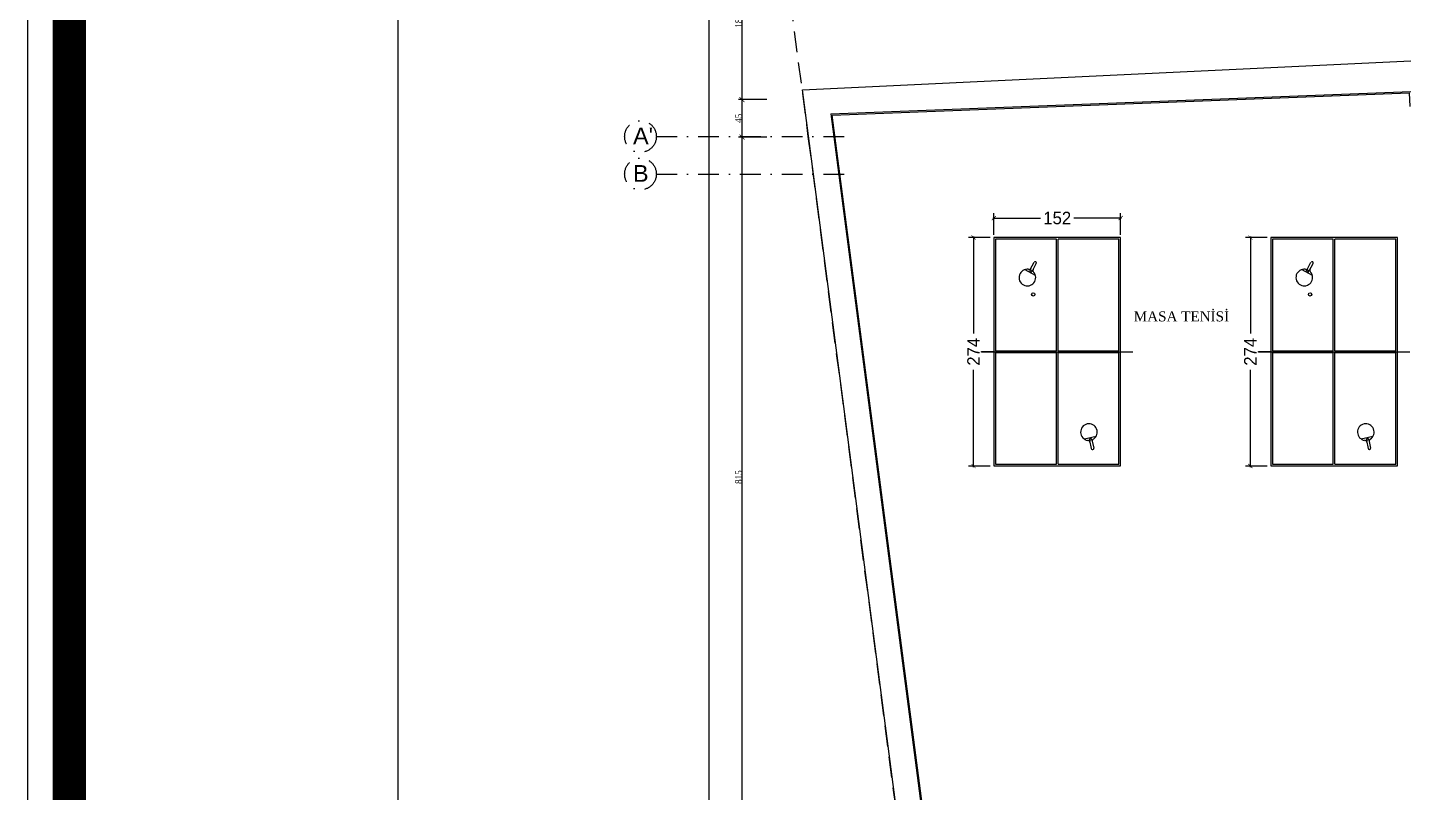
# Model space of a CAD drawing. Header units: millimetres. Extents: x -29311 to -3405, y 28913 to 42880.
# Drawn here: x -11681 to -10029, y 40301 to 41218 of the extents above; entities that cross this region are included whole.
import ezdxf
from ezdxf.enums import TextEntityAlignment as Align

# ---------------------------------------------------------------- set-up
doc = ezdxf.new("R2010")
doc.units = ezdxf.units.MM
for name, pattern in [('( Hidden )', [0.375, 0.25, -0.125]), ('DASHDOT', [1, 0.5, -0.25, 0, -0.25]), ('DASHDOT2', [0.5, 0.25, -0.125, 0, -0.125])]:
    doc.linetypes.add(name, pattern=pattern)
for name, color, linetype in [('A-AKS', 57, 'DASHDOT'), ('A-AKS.', 57, 'DASHDOT2'), ('A-BA', 1, 'Continuous'), ('A-SIVA-IC', 97, 'Continuous'), ('A-TEFRIS', 251, 'Continuous'), ('A-YAZI', 136, 'Continuous'), ('vaz_bina2', 161, 'Continuous'), ('Yazılar', 253, 'Continuous')]:
    doc.layers.add(name, color=color, linetype=linetype)
doc.layers.add('olcu-plan', color=7, linetype='Continuous', lineweight=20)
doc.styles.add('HA_SMART', font='')
doc.styles.add('text1', font='arial.ttf')
doc.styles.add('YAZ-50', font='times.ttf', dxfattribs={"width": 0.9})
doc.styles.get('HA_SMART').set_extended_font_data('Sakkal Majalla')
doc.dimstyles.new('1-100HA', dxfattribs={"dimtxt": 15, "dimasz": 5, "dimexe": 6, "dimexo": 0, "dimgap": 2, "dimtad": 0, "dimdec": 1, "dimrnd": 0.5, "dimzin": 11, "dimtxsty": 'HA_SMART', "dimblk": 'ARCHTICK', "dimcen": 3, "dimdle": 1.25, "dimclrd": 256, "dimclrt": 7, "dimadec": 0, "dimazin": 0, "dimtfac": 1.25, "dimtdec": 1, "dimtofl": 0, "dimtmove": 1, "dimatfit": 3, "dimldrblk": 'ARCHTICK', "dimfxl": 20, "dimfxlon": 1, "dimtolj": 1, "dimtzin": 0, "dimarcsym": 0})
doc.dimstyles.new('1-50-plan', dxfattribs={"dimtxt": 8, "dimasz": 6, "dimexe": 4, "dimexo": 4, "dimgap": 0.00625, "dimtad": 1, "dimdec": 0, "dimrnd": 0.0005, "dimzin": 9, "dimdsep": 46, "dimtxsty": 'YAZ-50', "dimblk": 'ARCHTICK', "dimcen": 0.025, "dimdle": 4, "dimadec": 0, "dimazin": 0, "dimtfac": 1, "dimtdec": 0, "dimtmove": 0, "dimatfit": 3, "dimfxl": 30, "dimfxlon": 1, "dimarcsym": 0})

# ---------------------------------------------------------------- blocks, each defined once
blk = doc.blocks.new('ANTET')
at = {"color": 251, "const_width": 20, "elevation": 0}
blk.add_lwpolyline([(-18595.04, -50619.36), (-18595.04, -52600.11), (-14668.24, -52600.11), (-14668.24, -50619.36)], close=True, dxfattribs=at)
at = {"layer": 'Yazılar', "elevation": 0}
for points in [[(-18620.04, -50594.36), (-18620.04, -52625.11), (-14643.24, -52625.11), (-14643.24, -50594.36)], [(-18397.88, -50768.01), (-14785.5, -50768.01), (-14785.5, -52468.87), (-18397.88, -52468.87)]]:
    blk.add_lwpolyline(points, close=True, dxfattribs=at)
blk = doc.blocks.new('_ArchTick')
at = {"color": 0, "linetype": 'ByBlock', "const_width": 0.15}
blk.add_lwpolyline([(-0.5, -0.5), (0.5, 0.5)], dxfattribs=at)
blk = doc.blocks.new('*D452')
at = {"layer": 'DEFPOINTS', "color": 0, "transparency": 16777216}
for p in [(-10751.7, 41320.3), (-10824.3, 41131.6), (-10751.7, 41131.6)]:
    blk.add_point(p, dxfattribs=at)
at = {"layer": 'olcu-plan', "color": 0, "lineweight": -2, "transparency": 16777216}
for p, q in [((-10824.3, 41324.3), (-10824.3, 41127.6)), ((-10794.3, 41320.3), (-10828.3, 41320.3)), ((-10794.3, 41131.6), (-10828.3, 41131.6))]:
    blk.add_line(p, q, dxfattribs=at)
at = {"layer": 'olcu-plan', "color": 0, "lineweight": -2, "transparency": 16777216, "xscale": 6, "yscale": 6, "zscale": 6}
for p, rotation in [((-10824.3, 41320.3), 90), ((-10824.3, 41131.6), 270)]:
    blk.add_blockref('_ArchTick', p, dxfattribs=dict(at, rotation=rotation))
at = {"layer": 'olcu-plan', "color": 0, "transparency": 16777216, "insert": (-10828.4, 41225.9), "char_height": 8, "attachment_point": 5, "rotation": 90, "style": 'YAZ-50'}
blk.add_mtext('189', dxfattribs=at)
blk = doc.blocks.new('*D453')
at = {"layer": 'DEFPOINTS', "color": 0, "transparency": 16777216}
for p in [(-10751.7, 41131.6), (-10824.3, 41086.6), (-10751.7, 41086.6)]:
    blk.add_point(p, dxfattribs=at)
at = {"layer": 'olcu-plan', "color": 0, "lineweight": -2, "transparency": 16777216}
for p, q in [((-10794.3, 41131.6), (-10828.3, 41131.6)), ((-10824.3, 41135.6), (-10824.3, 41082.6)), ((-10794.3, 41086.6), (-10828.3, 41086.6))]:
    blk.add_line(p, q, dxfattribs=at)
at = {"layer": 'olcu-plan', "color": 0, "lineweight": -2, "transparency": 16777216, "xscale": 6, "yscale": 6, "zscale": 6}
for p, rotation in [((-10824.3, 41131.6), 90), ((-10824.3, 41086.6), 270)]:
    blk.add_blockref('_ArchTick', p, dxfattribs=dict(at, rotation=rotation))
at = {"layer": 'olcu-plan', "color": 0, "transparency": 16777216, "insert": (-10828.4, 41109.1), "char_height": 8, "attachment_point": 5, "rotation": 90, "style": 'YAZ-50'}
blk.add_mtext('45', dxfattribs=at)
blk = doc.blocks.new('*D454')
at = {"layer": 'DEFPOINTS', "color": 0, "transparency": 16777216}
for p in [(-10751.7, 41086.6), (-10824.3, 40271.2), (-10751.7, 40271.2)]:
    blk.add_point(p, dxfattribs=at)
at = {"layer": 'olcu-plan', "color": 0, "lineweight": -2, "transparency": 16777216}
for p, q in [((-10824.3, 41090.6), (-10824.3, 40267.2)), ((-10794.3, 41086.6), (-10828.3, 41086.6)), ((-10794.3, 40271.2), (-10828.3, 40271.2))]:
    blk.add_line(p, q, dxfattribs=at)
at = {"layer": 'olcu-plan', "color": 0, "lineweight": -2, "transparency": 16777216, "xscale": 6, "yscale": 6, "zscale": 6}
for p, rotation in [((-10824.3, 41086.6), 90), ((-10824.3, 40271.2), 270)]:
    blk.add_blockref('_ArchTick', p, dxfattribs=dict(at, rotation=rotation))
at = {"layer": 'olcu-plan', "color": 0, "transparency": 16777216, "insert": (-10828.4, 40678.9), "char_height": 8, "attachment_point": 5, "rotation": 90, "style": 'YAZ-50'}
blk.add_mtext('815', dxfattribs=at)
blk = doc.blocks.new('*D458')
at = {"layer": 'DEFPOINTS', "color": 0, "transparency": 16777216}
for p in [(-10751.7, 41320.3), (-10864.2, 39215.4), (-10501.6, 39215.4)]:
    blk.add_point(p, dxfattribs=at)
at = {"layer": 'olcu-plan', "color": 0, "lineweight": -2, "transparency": 16777216}
for p, q in [((-10864.2, 41324.3), (-10864.2, 39211.4)), ((-10834.2, 41320.3), (-10868.2, 41320.3)), ((-10834.2, 39215.4), (-10868.2, 39215.4))]:
    blk.add_line(p, q, dxfattribs=at)
at = {"layer": 'olcu-plan', "color": 0, "lineweight": -2, "transparency": 16777216, "xscale": 6, "yscale": 6, "zscale": 6}
for p, rotation in [((-10864.2, 41320.3), 90), ((-10864.2, 39215.4), 270)]:
    blk.add_blockref('_ArchTick', p, dxfattribs=dict(at, rotation=rotation))
at = {"layer": 'olcu-plan', "color": 0, "transparency": 16777216, "insert": (-10868.2, 40267.8), "char_height": 8, "attachment_point": 5, "rotation": 90, "style": 'YAZ-50'}
blk.add_mtext('2105', dxfattribs=at)
blk = doc.blocks.new('AKS')
at = {"layer": 'A-AKS.', "ltscale": 100}
for p, q in [((-175.3, 1916.2), (50, 1916.2)), ((-175.3, 1871.2), (50, 1871.2))]:
    blk.add_line(p, q, dxfattribs=at)
for centre in [(-194.3, 1916.2), (-194.3, 1871.2)]:
    blk.add_circle(centre, 19, dxfattribs=at)
at = {"layer": 'A-AKS.', "ltscale": 100, "char_height": 20, "width": 18.894, "attachment_point": 1, "style": 'text1'}
for s, insert in [("A'", (-203.2, 1927)), ('B', (-203.2, 1882))]:
    blk.add_mtext(s, dxfattribs=dict(at, insert=insert))
blk = doc.blocks.new('MASA TENİSİ')
at = {"layer": 'A-TEFRIS'}
for p, q in [((199.037, 173.097), (199.037, 171.283)), ((200.407, 172.95), (197.667, 172.95)), ((197.667, 172.95), (197.667, 171.43)), ((199.027, 172.93), (197.687, 172.93)), ((197.687, 172.93), (197.687, 172.2)), ((199.027, 172.93), (199.027, 172.2)), ((199.047, 172.93), (199.047, 172.2)), ((200.387, 172.93), (199.047, 172.93)), ((200.387, 172.2), (200.387, 172.93)), ((200.407, 171.43), (200.407, 172.95)), ((200.021, 172.579), (199.954, 172.453)), ((200.001, 172.52), (199.991, 172.502)), ((199.991, 172.502), (200.007, 172.488)), ((200.021, 172.515), (200.001, 172.52)), ((200.021, 172.515), (200.007, 172.488)), ((200.007, 172.488), (200.095, 172.441)), ((200.021, 172.515), (200.109, 172.468)), ((197.687, 172.2), (199.027, 172.2)), ((197.687, 172.18), (199.027, 172.18)), ((197.687, 172.18), (197.687, 171.45)), ((199.027, 172.18), (199.027, 171.45)), ((199.047, 172.2), (200.387, 172.2)), ((199.047, 172.18), (200.387, 172.18)), ((199.047, 172.18), (199.047, 171.45)), ((200.387, 171.45), (200.387, 172.18)), ((198.02, 171.725), (197.99, 171.864)), ((197.973, 171.803), (197.875, 171.782)), ((197.979, 171.774), (197.881, 171.752)), ((197.979, 171.774), (197.973, 171.803)), ((197.993, 171.802), (197.973, 171.803)), ((197.979, 171.774), (197.997, 171.783)), ((197.997, 171.783), (197.993, 171.802)), ((197.667, 171.43), (200.407, 171.43)), ((197.687, 171.45), (199.027, 171.45)), ((199.047, 171.45), (200.387, 171.45))]:
    blk.add_line(p, q, dxfattribs=at)
blk.add_lwpolyline([(199.033, 173.097), (199.04, 173.097), (199.04, 172.95), (199.033, 172.95)], close=True, dxfattribs=at)
blk.add_circle((199.724, 172.478), 0.02, dxfattribs=at)
for centre, radius, start, end in [((199.926, 172.548), 0.1, 352.1917, 311.6872), ((200.054, 172.531), 0.03, 172.1917, 241.9394), ((200.012, 172.451), 0.03, 61.9394, 131.6872), ((200.102, 172.454), 0.015, 241.9394, 61.9394), ((198.073, 171.81), 0.1, 212.5351, 172.0306), ((197.878, 171.767), 0.015, 102.2828, 282.2828), ((197.945, 171.828), 0.03, 282.2828, 352.0306), ((197.964, 171.74), 0.03, 32.5351, 102.2828)]:
    blk.add_arc(centre, radius, start, end, dxfattribs=at)
blk = doc.blocks.new('*D490')
at = {"layer": 'A-TEFRIS', "color": 0, "lineweight": -2, "transparency": 16777216}
for p, q in [((-10526.7, 40966.2), (-10552.7, 40966.2)), ((-10526.7, 40692.2), (-10552.7, 40692.2))]:
    blk.add_line(p, q, dxfattribs=at)
at = {"layer": 'A-TEFRIS', "lineweight": -2, "transparency": 16777216}
for p, q in [((-10546.7, 40967.5), (-10546.7, 40850.9)), ((-10546.7, 40691), (-10546.7, 40807.6))]:
    blk.add_line(p, q, dxfattribs=at)
at = {"layer": 'DEFPOINTS', "color": 0, "transparency": 16777216}
for p in [(-10546.7, 40966.2), (-10522.3, 40966.2), (-10522.3, 40692.2)]:
    blk.add_point(p, dxfattribs=at)
at = {"layer": 'A-TEFRIS', "lineweight": -2, "transparency": 16777216, "xscale": 5, "yscale": 5, "zscale": 5}
for p, rotation in [((-10546.7, 40966.2), 90), ((-10546.7, 40692.2), 270)]:
    blk.add_blockref('_ArchTick', p, dxfattribs=dict(at, rotation=rotation))
at = {"layer": 'A-TEFRIS', "color": 7, "transparency": 16777216, "insert": (-10546.7, 40829.2), "char_height": 15, "attachment_point": 5, "rotation": 90, "style": 'HA_SMART'}
blk.add_mtext('\\A1;274', dxfattribs=at)
blk = doc.blocks.new('*D491')
at = {"layer": 'A-TEFRIS', "color": 0, "lineweight": -2, "transparency": 16777216}
for p, q in [((-10522.3, 40969.5), (-10522.3, 40995.5)), ((-10370.3, 40969.5), (-10370.3, 40995.5))]:
    blk.add_line(p, q, dxfattribs=at)
at = {"layer": 'A-TEFRIS', "lineweight": -2, "transparency": 16777216}
for p, q in [((-10523.6, 40989.5), (-10466.2, 40989.5)), ((-10369.1, 40989.5), (-10426.4, 40989.5))]:
    blk.add_line(p, q, dxfattribs=at)
at = {"layer": 'DEFPOINTS', "color": 0, "transparency": 16777216}
for p in [(-10370.3, 40989.5), (-10522.3, 40966.2), (-10370.3, 40966.2)]:
    blk.add_point(p, dxfattribs=at)
at = {"layer": 'A-TEFRIS', "lineweight": -2, "transparency": 16777216, "xscale": 5, "yscale": 5, "zscale": 5, "rotation": 180}
blk.add_blockref('_ArchTick', (-10522.3, 40989.5), dxfattribs=at)
at = {"layer": 'A-TEFRIS', "lineweight": -2, "transparency": 16777216, "xscale": 5, "yscale": 5, "zscale": 5}
blk.add_blockref('_ArchTick', (-10370.3, 40989.5), dxfattribs=at)
at = {"layer": 'A-TEFRIS', "color": 7, "transparency": 16777216, "insert": (-10446.3, 40989.5), "char_height": 15, "attachment_point": 5, "style": 'HA_SMART'}
blk.add_mtext('\\A1;152', dxfattribs=at)
blk = doc.blocks.new('*D492')
at = {"layer": 'A-TEFRIS', "color": 0, "lineweight": -2, "transparency": 16777216}
for p, q in [((-10194.7, 40966.2), (-10220.7, 40966.2)), ((-10194.7, 40692.2), (-10220.7, 40692.2))]:
    blk.add_line(p, q, dxfattribs=at)
at = {"layer": 'A-TEFRIS', "lineweight": -2, "transparency": 16777216}
for p, q in [((-10214.7, 40967.5), (-10214.7, 40850.9)), ((-10214.7, 40691), (-10214.7, 40807.6))]:
    blk.add_line(p, q, dxfattribs=at)
at = {"layer": 'DEFPOINTS', "color": 0, "transparency": 16777216}
for p in [(-10214.7, 40966.2), (-10190.3, 40966.2), (-10190.3, 40692.2)]:
    blk.add_point(p, dxfattribs=at)
at = {"layer": 'A-TEFRIS', "lineweight": -2, "transparency": 16777216, "xscale": 5, "yscale": 5, "zscale": 5}
for p, rotation in [((-10214.7, 40966.2), 90), ((-10214.7, 40692.2), 270)]:
    blk.add_blockref('_ArchTick', p, dxfattribs=dict(at, rotation=rotation))
at = {"layer": 'A-TEFRIS', "color": 7, "transparency": 16777216, "insert": (-10214.7, 40829.2), "char_height": 15, "attachment_point": 5, "rotation": 90, "style": 'HA_SMART'}
blk.add_mtext('\\A1;274', dxfattribs=at)

msp = doc.modelspace()

# ---------------------------------------------------------------- linework, layer by layer
at = {"layer": 'A-BA'}
for p, q in [((-10751.69, 41143.15), (-10022.14, 41178.15)), ((-10508.1, 39276.95), (-10751.69, 41143.15)), ((-10508.1, 39276.95), (-10751.69, 41143.15)), ((-10717.69, 41114.45), (-10022.14, 41141.41))]:
    msp.add_line(p, q, dxfattribs=at)
msp.add_lwpolyline([(-10717.69, 41114.45), (-10481.78, 39307.05), (-5531.42, 39324.64)], dxfattribs=at)
at = {"layer": 'A-SIVA-IC'}
msp.add_lwpolyline([(-10153.85, 39701.34), (-10153.85, 39727.84), (-10535.19, 39727.84), (-10715.99, 41113.01), (-10024.29, 41139.83), (-10023.64, 41123.1)], dxfattribs=at)
at = {"layer": 'vaz_bina2', "linetype": '( Hidden )', "ltscale": 100}
msp.add_lwpolyline([(-10745.16, 41087.28), (-10501.58, 39221.08), (-5488.57, 39238.89), (-4470.79, 39242.51), (-4739.72, 40634.75), (-4981.51, 41117.08), (-5309.76, 41407.74), (-5666.95, 41596.35), (-6038.1, 41706.43), (-6406.89, 41755.81), (-10810.15, 41585.13)], close=True, dxfattribs=at)

# ---------------------------------------------------------------- block references
at = {"xscale": 2, "yscale": 2, "zscale": 2}
msp.add_blockref('ANTET', (25559.14, 143490.88, 0), dxfattribs=at)
at = {"layer": 'A-AKS'}
msp.add_blockref('AKS', (-10751.69, 39171.08), dxfattribs=at)
at = {"layer": 'A-TEFRIS', "xscale": 100, "yscale": 100, "zscale": 100, "rotation": 90}
for p in [(6772.72, 20925.57), (7104.72, 20925.57)]:
    msp.add_blockref('MASA TENİSİ', p, dxfattribs=at)

# ---------------------------------------------------------------- texts
at = {"layer": 'A-YAZI', "style": 'YAZ-50'}
msp.add_text('MASA TENİSİ', height=12, dxfattribs=at).set_placement((-10297.39, 40865.62), align=Align.CENTER)

# ---------------------------------------------------------------- dimensions: what is measured, and where the dimension line sits
at = {"layer": 'A-TEFRIS'}
for base, p1, p2, angle, picture, middle in [((-10370.31, 40989.51), (-10522.31, 40966.22), (-10370.31, 40966.22), 180, '*D491', (-10446.31, 40989.51)), ((-10546.73, 40966.22), (-10522.31, 40692.22), (-10522.31, 40966.22), 90, '*D490', (-10546.73, 40829.22)), ((-10214.73, 40966.22), (-10190.31, 40692.22), (-10190.31, 40966.22), 90, '*D492', (-10214.73, 40829.22))]:
    dim = msp.add_linear_dim(base=base, p1=p1, p2=p2, angle=angle, dimstyle='1-100HA', dxfattribs=at)
    dim.commit()
    dim.dimension.update_dxf_attribs({"geometry": picture, "text_midpoint": middle})
at = {"layer": 'olcu-plan'}
for base, p1, p2, picture, middle in [((-10864.17, 39215.35), (-10751.69, 41320.3), (-10501.58, 39215.35), '*D458', (-10868.25, 40267.83)), ((-10824.32, 41131.55), (-10751.69, 41320.3), (-10751.69, 41131.55), '*D452', (-10828.4, 41225.93)), ((-10824.32, 41086.55), (-10751.69, 41131.55), (-10751.69, 41086.55), '*D453', (-10828.39, 41109.05)), ((-10824.32, 40271.17), (-10751.69, 41086.55), (-10751.69, 40271.17), '*D454', (-10828.39, 40678.86))]:
    dim = msp.add_linear_dim(base=base, p1=p1, p2=p2, angle=90, dimstyle='1-50-plan', dxfattribs=at)
    dim.commit()
    dim.dimension.update_dxf_attribs({"geometry": picture, "text_midpoint": middle})

doc.saveas('drawing.dxf')
